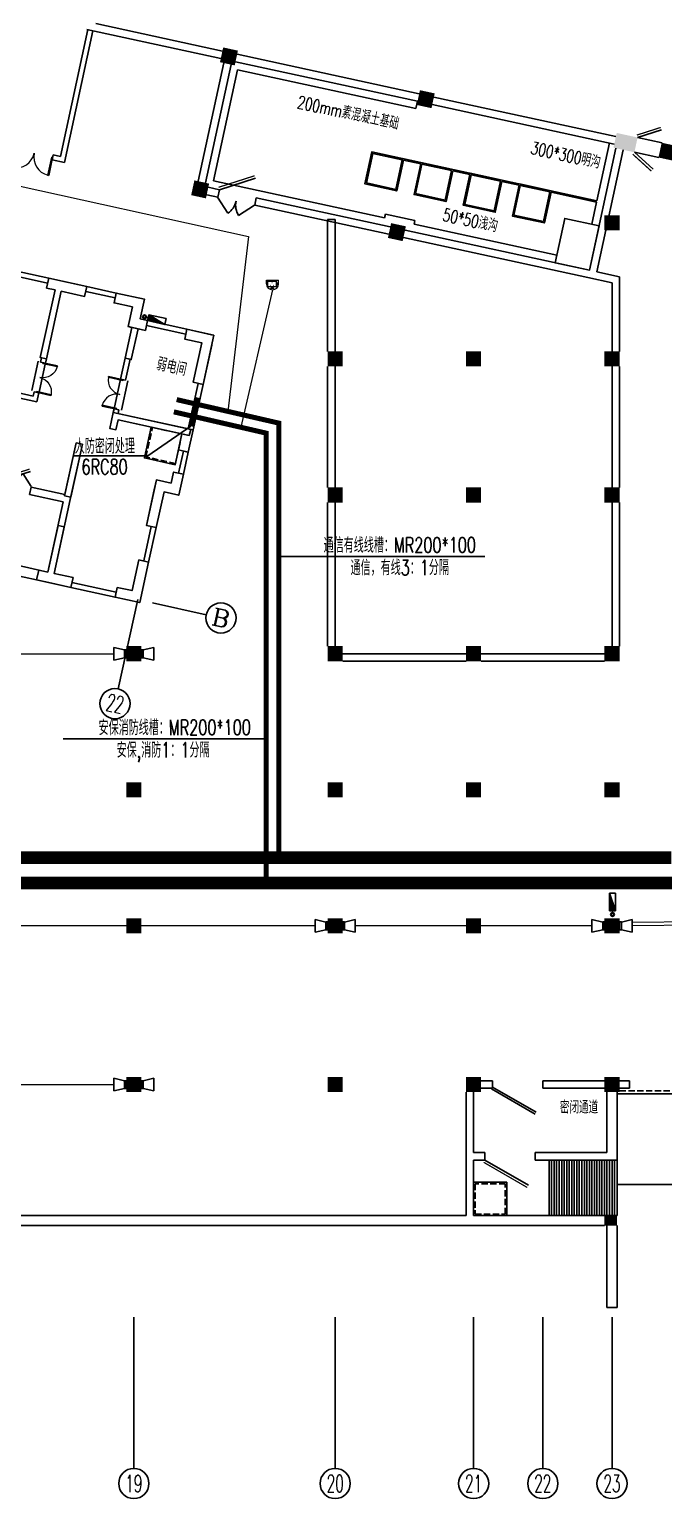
# Model space of a CAD drawing. Extents: x 791398 to 2325386, y -987887 to -518217.
# Drawn here: x 1559742 to 1584945, y -860791 to -802477 of the extents above; entities that cross this region are included whole.
import ezdxf
from ezdxf.enums import TextEntityAlignment as Align

# ---------------------------------------------------------------- set-up
doc = ezdxf.new("R2010")
doc.units = 0
doc.header["$LTSCALE"] = 1000
doc.header["$MEASUREMENT"] = 0
for name, pattern in [('BORDER', [1.75, 0.5, -0.25, 0.5, -0.25, 0, -0.25]), ('DASH', [0.35, 0.25, -0.1]), ('DASHEDX2', [1.5, 1, -0.5])]:
    doc.linetypes.add(name, pattern=pattern)
for name, color, linetype in [('AXIS', 3, 'Continuous'), ('AXIS_TEXT', 7, 'Continuous'), ('COLUMN', 252, 'Continuous'), ('dxsqt', 1, 'Continuous'), ('JPS-J-0', 6, 'Continuous'), ('JPS-X', 1, 'BORDER'), ('JPS-XHS', 7, 'Continuous'), ('PS房间字', 3, 'Continuous'), ('RD-equip', 3, 'Continuous'), ('RD-text', 4, 'Continuous'), ('STAIR', 9, 'Continuous'), ('TEXT', 7, 'Continuous'), ('WALL', 8, 'Continuous'), ('WINDOW', 8, 'Continuous'), ('ZS封堵', 40, 'Continuous'), ('ZS房间字', 6, 'Continuous'), ('集水坑', 80, 'Continuous')]:
    doc.layers.add(name, color=color, linetype=linetype)
doc.layers.add('RD-line', color=2, linetype='Continuous', lineweight=0)
doc.styles.add('_TCH_AXIS', font='COMPLEX', dxfattribs={"bigfont": 'GBCBIG'})
doc.styles.add('_TCH_DIM', font='SIMPLEX', dxfattribs={"bigfont": 'GBCBIG'})
doc.styles.add('_TEL_DIM', font='SIMPLEX', dxfattribs={"width": 0.8, "height": 3.5, "bigfont": 'HZTXT'})
doc.styles.add('COMPLEX', font='COMPLEX')
doc.styles.add('FS2', font='tjromans.shx', dxfattribs={"width": 0.8, "bigfont": 'tjhztxt.shx'})
doc.styles.add('TEXT', font='tjromans.shx', dxfattribs={"width": 0.8, "height": 400, "bigfont": 'tjhztxt.shx'})
doc.linetypes.add('BRA', pattern='A,2.8,-0.1,["B",_TEL_DIM,S=0.07,R=0,X=0,Y=-0.12],-0.25', length=3.15)
doc.linetypes.add('CCTV', pattern='A,2.8,-0.1,["V",_TEL_DIM,S=0.07,R=0,X=0,Y=-0.12],-0.25', length=3.15)
doc.linetypes.add('TD', pattern='A,2.8,-0.1,["C",_TEL_DIM,S=0.07,R=0,X=0,Y=-0.12],-0.25', length=3.15)

# ---------------------------------------------------------------- blocks, each defined once
blk = doc.blocks.new('FF')
at = {"linetype": 'Continuous'}
for radius in [75, 60]:
    blk.add_circle((0, 0), radius, dxfattribs=at)
blk = doc.blocks.new('DXHS')
at = {"layer": 'JPS-XHS'}
blk.add_hatch(color=256, dxfattribs=at).paths.add_polyline_path([(-350, 240), (-350, 0), (350, 0)])
at = {"layer": 'JPS-XHS', "linetype": 'Continuous'}
for p, q in [((-350, 240), (-350, 0)), ((-350, 240), (350, 240)), ((-350, 0), (350, 0)), ((350, 240), (350, 0))]:
    blk.add_line(p, q, dxfattribs=at)
at = {"layer": 'JPS-XHS'}
blk.add_line((-350, 240), (350, 0), dxfattribs=at)
blk = doc.blocks.new('xxhhsss')
at = {"layer": 'JPS-X', "const_width": 50}
for points in [[(99307, -115585), (99160, -115553)], [(117755, -139123), (117755, -139273)]]:
    blk.add_lwpolyline(points, dxfattribs=at)
at = {"layer": 'JPS-X'}
for p, rotation in [((99160, -115553), 347.5962986795983), ((117755, -139273), 270)]:
    blk.add_blockref('FF', p, dxfattribs=dict(at, rotation=rotation))
at = {"layer": 'JPS-XHS', "rotation": 347.5962986795983}
blk.add_blockref('DXHS', (99623, -115778), dxfattribs=at)
at = {"layer": 'JPS-XHS', "xscale": -1, "rotation": 270}
blk.add_blockref('DXHS', (117635, -138773), dxfattribs=at)
blk = doc.blocks.new('_FZH')
blk.add_solid([(-0.5, -0.5), (0.5, -0.5), (-0.5, 0.5), (0.5, 0.5)])
blk = doc.blocks.new('_AXISO')
blk.add_circle((0, 0), 0.5)
at = {"layer": 'AXIS_TEXT', "style": 'COMPLEX', "width": 1.041667}
blk.add_attdef('A', text='', height=0.56, dxfattribs=at).set_placement((-0.25, -0.28), (0.25, -0.28), align=Align.FIT)
blk = doc.blocks.new('$DorLib2D$00000002')
for p, q in [((-0.5, 0), (-0.5, 0.4875)), ((-0.475, 0.4875), (-0.5, 0.4875)), ((-0.475, 0), (-0.475, 0.4875)), ((0.475, 0), (0.475, 0.4875)), ((0.475, 0.4875), (0.5, 0.4875)), ((0.5, 0), (0.5, 0.4875)), ((-0.5, 0), (-0.475, 0)), ((0.5, 0), (0.475, 0))]:
    blk.add_line(p, q)
at = {"lineweight": 13}
for centre, start, end in [((-0.4875, 0), 0, 88.53072), ((0.4875, 0), 91.46928, 180)]:
    blk.add_arc(centre, 0.4875, start, end, dxfattribs=at)
blk = doc.blocks.new('$DorLib2D$00000192')
at = {"color": 0}
blk.add_line((-0.5, 0.125), (0.366, 0.625), dxfattribs=at)
at = {"color": 0, "const_width": 0.0417}
blk.add_lwpolyline([(-0.542, 0.197), (0.324, 0.697)], dxfattribs=at)
blk = doc.blocks.new('$DorLib2D$00000116')
at = {"color": 0}
for p, q in [((-0.5, 0), (-0.146, 0.354)), ((0.5, 0), (0.146, 0.354))]:
    blk.add_line(p, q, dxfattribs=at)
for centre, start, end in [((-0.5, 0), 0, 45), ((0.5, 0), 135, 180)]:
    blk.add_arc(centre, 0.5, start, end, dxfattribs=at)
blk = doc.blocks.new('$DorLib2D$00000193')
at = {"color": 0}
blk.add_line((-0.5, 0.1), (0.366, 0.6), dxfattribs=at)
at = {"color": 0, "const_width": 0.0333}
blk.add_lwpolyline([(-0.533, 0.158), (0.333, 0.658)], dxfattribs=at)
blk = doc.blocks.new('$DorLib2D$00000194')
at = {"color": 0}
blk.add_line((-0.5, 0.075), (0.366, 0.575), dxfattribs=at)
at = {"color": 0, "const_width": 0.025}
blk.add_lwpolyline([(-0.525, 0.118), (0.341, 0.618)], dxfattribs=at)
blk = doc.blocks.new('$DorLib2D$00000183')
at = {"color": 0}
for p, q in [((-0.52, 0.085), (0.346, 0.585)), ((-0.5, 0.05), (0.366, 0.55))]:
    blk.add_line(p, q, dxfattribs=at)
blk = doc.blocks.new('$DorLib2D$00000191')
at = {"color": 0}
blk.add_line((-0.5, 0.15), (0.366, 0.65), dxfattribs=at)
at = {"color": 0, "const_width": 0.05}
blk.add_lwpolyline([(-0.55, 0.237), (0.316, 0.737)], dxfattribs=at)
blk = doc.blocks.new('dadadadadadadad')
at = {"layer": 'RD-equip'}
for p, q in [((-157, 0), (-157, -70)), ((-157, 0), (157, 0)), ((157, 0), (157, -70)), ((-154, -70), (-253, -500)), ((-253, -500), (248, -500)), ((-157, -70), (157, -70)), ((248, -500), (155, -70))]:
    blk.add_line(p, q, dxfattribs=at)
blk = doc.blocks.new('PCY07')
at = {"color": 0, "lineweight": -2}
for p, q in [((-321, 0), (-321, 182)), ((-321, 182), (321, 182)), ((-249, -161), (-249, 129)), ((-249, 129), (205, 129)), ((205, 129), (205, -161)), ((321, 0), (321, 182)), ((205, -161), (-249, -161))]:
    blk.add_line(p, q, dxfattribs=at)
at = {"color": 0, "lineweight": -2, "const_width": 25}
for points in [[(-34, 48, 1), (-9, 48, 1)], [(-111, -81, 1), (-86, -81, 1)], [(67, -81, -1), (42, -81, -1)]]:
    blk.add_lwpolyline(points, format="xyb", close=True, dxfattribs=at)
at = {"color": 0, "lineweight": -2, "const_width": 80}
blk.add_lwpolyline([(245, 69), (245, -100)], dxfattribs=at)
at = {"color": 0, "lineweight": -2}
blk.add_lwpolyline([(-12, -162, 100, 250, 0), (-12, -272, 250, 250, 0)], format="xyseb", dxfattribs=at)
blk.add_arc((0, 0), 321, 180, 0, dxfattribs=at)

msp = doc.modelspace()

# ---------------------------------------------------------------- linework, layer by layer
for p, q in [((1584887, -806980), (1583910, -806768)), ((1584760, -807567), (1583783, -807354))]:
    msp.add_line(p, q)
at = {"layer": 'AXIS'}
for p, q in [((1564052, -825110), (1563273, -828651)), ((1564638, -825239), (1566769, -825708)), ((1563894, -853591), (1563894, -859591)), ((1571894, -853591), (1571894, -859591)), ((1577394, -853591), (1577394, -859591)), ((1580144, -853591), (1580144, -859591)), ((1582894, -853591), (1582894, -859591))]:
    msp.add_line(p, q, dxfattribs=at)
at = {"layer": 'dxsqt'}
for points in [[(1560765, -812818), (1560424, -812742), (1560510, -812352), (1562023, -812685), (1561937, -813075), (1561010, -812871), (1560419, -815557), (1560175, -815503), (1560765, -812818)], [(1560765, -812818), (1560424, -812742), (1560510, -812352), (1562023, -812685), (1561937, -813075), (1561010, -812871), (1560419, -815557), (1560175, -815503), (1560765, -812818)], [(1563842, -813494), (1563109, -813333), (1563195, -812942), (1564319, -813190), (1564147, -813971), (1564440, -814035), (1564354, -814426), (1564061, -814361), (1563792, -815582), (1563548, -815529), (1563817, -814308), (1563670, -814276), (1563842, -813494)], [(1567077, -814615), (1566002, -814379), (1565916, -814770), (1566600, -814920), (1566256, -816483), (1566647, -816569), (1567077, -814615)], [(1567077, -814615), (1566002, -814379), (1565916, -814770), (1566600, -814920), (1566256, -816483), (1566647, -816569), (1567077, -814615)], [(1563076, -817677), (1566250, -818375), (1566056, -819254), (1565666, -819168), (1565805, -818534), (1563266, -817975), (1563180, -818366), (1562936, -818312), (1563076, -817677)], [(1565376, -820487), (1564790, -820358), (1564704, -820749), (1564704, -820749), (1564392, -822165), (1564783, -822251), (1565094, -820835), (1565680, -820964), (1565863, -820133), (1565472, -820047), (1565376, -820487)], [(1560478, -824017), (1560112, -823937), (1560026, -824327), (1561393, -824628), (1561479, -824237), (1560722, -824071), (1561130, -822215), (1560886, -822162), (1560478, -824017)], [(1563237, -824624), (1563823, -824753), (1564092, -823532), (1564482, -823618), (1564128, -825230), (1563151, -825015), (1563237, -824624)], [(1563237, -824624), (1563823, -824753), (1564092, -823532), (1564482, -823618), (1564128, -825230), (1563151, -825015), (1563237, -824624)]]:
    msp.add_lwpolyline(points, dxfattribs=at)
msp.add_lwpolyline([(1561144, -820990), (1561388, -821043), (1561850, -818944), (1561606, -818890)], close=True, dxfattribs=at)
msp.add_lwpolyline([(1561144, -820990), (1561388, -821043), (1561850, -818944), (1561606, -818890)], close=True, dxfattribs=at)
at = {"layer": 'JPS-J-0'}
msp.add_lwpolyline([(1564585, -818265), (1565805, -818534), (1565537, -819754), (1564316, -819486)], close=True, dxfattribs=at)
at = {"layer": 'JPS-J-0', "linetype": 'DASH'}
msp.add_lwpolyline([(1564633, -818276), (1565805, -818534), (1565548, -819706), (1564376, -819448)], close=True, dxfattribs=at)
at = {"layer": 'RD-line', "linetype": 'TD'}
for p, q in [((1544531, -805413), (1568448, -810702)), ((1568448, -810702), (1567625, -817637))]:
    msp.add_line(p, q, dxfattribs=at)
at = {"layer": 'RD-line', "linetype": 'CCTV'}
msp.add_line((1569401, -812813), (1568147, -818270), dxfattribs=at)
at = {"layer": 'RD-line', "linetype": 'BRA', "ltscale": 0.8}
for p, q in [((1548694, -827257), (1563093, -827257)), ((1563594, -827257), (1564194, -827257)), ((1583694, -837916), (1587913, -837867)), ((1596136, -837921), (1583694, -838057)), ((1571093, -838057), (1556694, -838058)), ((1572194, -838057), (1571594, -838057)), ((1582093, -838056), (1572694, -838057)), ((1583194, -838056), (1582594, -838056)), ((1548694, -844357), (1563093, -844356)), ((1563594, -844356), (1564194, -844356))]:
    msp.add_line(p, q, dxfattribs=at)
at = {"layer": 'RD-line', "linetype": 'DASHEDX2'}
for points, const_width in [([(1565483, -817658), (1569155, -818502), (1569155, -836352)], 200), ([(1509440, -836352), (1591814, -836352)], 500)]:
    msp.add_lwpolyline(points, dxfattribs=dict(at, const_width=const_width))
at = {"layer": 'RD-line'}
for points, const_width in [([(1565595, -817171), (1569655, -818104), (1569655, -835352)], 200), ([(1566444, -817093), (1566154, -818227)], 200), ([(1508440, -835352), (1585253, -835352)], 500)]:
    msp.add_lwpolyline(points, dxfattribs=dict(at, const_width=const_width))
at = {"layer": 'RD-text'}
for p, q in [((1566154, -818227), (1564450, -819398)), ((1561486, -819398), (1564450, -819398)), ((1569655, -823396), (1577838, -823396)), ((1561080, -830638), (1569155, -830638))]:
    msp.add_line(p, q, dxfattribs=at)
at = {"layer": 'STAIR'}
for p, q in [((1567063, -808483), (1568018, -804085)), ((1568018, -804085), (1575103, -805623)), ((1575166, -805330), (1575103, -805623)), ((1582789, -806985), (1582290, -809282)), ((1573855, -809957), (1567063, -808483)), ((1582280, -809330), (1582089, -810210)), ((1573855, -809957), (1573887, -809811)), ((1573887, -809811), (1575059, -810065)), ((1575059, -810065), (1575027, -810212)), ((1580695, -811442), (1575027, -810212)), ((1583094, -844722), (1590094, -844722)), ((1580394, -847356), (1580394, -849556)), ((1580394, -847356), (1583094, -847356)), ((1580494, -847356), (1580494, -849556)), ((1580594, -847356), (1580594, -849556)), ((1580694, -847356), (1580694, -849556)), ((1580794, -847356), (1580794, -849556)), ((1580894, -847356), (1580894, -849556)), ((1580994, -847356), (1580994, -849556)), ((1581094, -847356), (1581094, -849556)), ((1581194, -847356), (1581194, -849556)), ((1581294, -847356), (1581294, -849556)), ((1581394, -847356), (1581394, -849556)), ((1581494, -847356), (1581494, -849556)), ((1581594, -847356), (1581594, -849556)), ((1581694, -847356), (1581694, -849556)), ((1581794, -847356), (1581794, -849556)), ((1581894, -847356), (1581894, -849556)), ((1581994, -847356), (1581994, -849556)), ((1582094, -847356), (1582094, -849556)), ((1582194, -847356), (1582194, -849556)), ((1582294, -847356), (1582294, -849556)), ((1582394, -847356), (1582394, -849556)), ((1582494, -847356), (1582494, -849556)), ((1582594, -847356), (1582594, -849556)), ((1582694, -847356), (1582694, -849556)), ((1582794, -847356), (1582794, -849556)), ((1582894, -847356), (1582894, -849556)), ((1582994, -847356), (1582994, -849556)), ((1583094, -847356), (1583094, -849556)), ((1583094, -848322), (1590094, -848322)), ((1580394, -849556), (1583094, -849556))]:
    msp.add_line(p, q, dxfattribs=at)
at = {"layer": 'STAIR', "linetype": 'ByBlock'}
for p, q in [((1574570, -807606), (1582290, -809282)), ((1574608, -807665), (1575292, -807814)), ((1575341, -807824), (1576514, -808079)), ((1576563, -808089), (1577247, -808238)), ((1577296, -808248), (1578468, -808503)), ((1578517, -808514), (1579201, -808662)), ((1579250, -808673), (1580423, -808927)), ((1580472, -808938), (1582280, -809330))]:
    msp.add_line(p, q, dxfattribs=at)
for points in [[(1574619, -807616), (1573348, -807340), (1573073, -808611), (1574343, -808887), (1574608, -807665)], [(1575292, -807814), (1575027, -809035), (1576297, -809311), (1576563, -808089)], [(1576573, -808041), (1575303, -807765)], [(1578528, -808465), (1577257, -808189)], [(1577247, -808238), (1576982, -809459), (1578252, -809735), (1578517, -808514)], [(1579201, -808662), (1578936, -809884), (1580206, -810160), (1580472, -808938)], [(1580482, -808889), (1579212, -808613)]]:
    msp.add_lwpolyline(points, dxfattribs=at)
at = {"layer": 'STAIR'}
for points in [[(1573132, -808573), (1574305, -808827), (1574559, -807654), (1573387, -807400)], [(1575087, -808997), (1576259, -809251), (1576514, -808079), (1575341, -807824)], [(1577041, -809421), (1578214, -809676), (1578468, -808503), (1577296, -808248)], [(1578996, -809845), (1580168, -810100), (1580423, -808927), (1579250, -808673)]]:
    msp.add_lwpolyline(points, close=True, dxfattribs=at)
at = {"layer": 'STAIR', "linetype": 'ByBlock'}
msp.add_lwpolyline([(1580632, -811736), (1582000, -812033), (1582382, -810274), (1581014, -809977)], close=True, dxfattribs=at)
at = {"layer": 'WALL'}
for p, q in [((1567412, -803340), (1562379, -802247)), ((1562071, -802487), (1560979, -807520)), ((1562267, -802530), (1561132, -807758)), ((1567348, -803633), (1562022, -802477)), ((1575230, -805037), (1567998, -803467)), ((1567463, -803811), (1566445, -808502)), ((1567756, -803875), (1566738, -808566)), ((1575166, -805330), (1567935, -803760)), ((1583048, -806734), (1575816, -805164)), ((1582984, -807028), (1575753, -805458)), ((1560688, -807457), (1560646, -807653)), ((1560646, -807653), (1561132, -807758)), ((1560979, -807520), (1560688, -807457)), ((1583050, -807195), (1582000, -812033)), ((1583343, -807259), (1582293, -812096)), ((1567292, -808840), (1566853, -808744)), ((1566789, -809037), (1567229, -809133)), ((1567229, -809133), (1567292, -808840)), ((1568758, -809158), (1568695, -809451)), ((1574084, -810314), (1568758, -809158)), ((1568695, -809451), (1574021, -810607)), ((1571594, -815256), (1571594, -810029)), ((1571594, -810029), (1571894, -810029)), ((1571894, -815256), (1571894, -810029)), ((1574671, -810441), (1582000, -812033)), ((1574607, -810735), (1581936, -812326)), ((1558318, -812075), (1560467, -812547)), ((1558361, -811879), (1560510, -812352)), ((1582293, -812096), (1583194, -812292)), ((1583194, -812292), (1583194, -815256)), ((1560765, -812818), (1560175, -815503)), ((1561010, -812871), (1560419, -815557)), ((1560510, -812352), (1560424, -812742)), ((1560424, -812742), (1560765, -812818)), ((1560510, -812352), (1560998, -812459)), ((1560998, -812459), (1562023, -812685)), ((1561010, -812871), (1561937, -813075)), ((1562023, -812685), (1561937, -813075)), ((1563152, -813138), (1561980, -812880)), ((1561980, -812880), (1563152, -813138)), ((1563195, -812942), (1562023, -812685)), ((1562023, -812685), (1563195, -812942)), ((1581936, -812326), (1582894, -812534)), ((1582894, -812534), (1582894, -815256)), ((1563195, -812942), (1563109, -813333)), ((1563109, -813333), (1563842, -813494)), ((1563195, -812942), (1563152, -813138)), ((1563195, -812942), (1564319, -813190)), ((1564319, -813190), (1564147, -813971)), ((1563842, -813494), (1563670, -814276)), ((1564147, -813971), (1564440, -814035)), ((1564440, -814035), (1564354, -814426)), ((1564397, -814231), (1564440, -814035)), ((1564440, -814035), (1566002, -814379)), ((1566002, -814379), (1564440, -814035)), ((1563548, -815529), (1563817, -814308)), ((1563670, -814276), (1564354, -814426)), ((1563792, -815582), (1564061, -814361)), ((1563817, -814308), (1564061, -814361)), ((1564397, -814231), (1565959, -814574)), ((1565959, -814574), (1564397, -814231)), ((1565916, -814770), (1566002, -814379)), ((1566979, -814594), (1566002, -814379)), ((1567077, -814615), (1566979, -814594)), ((1566600, -814920), (1565916, -814770)), ((1566256, -816483), (1566600, -814920)), ((1566647, -816569), (1566991, -815006)), ((1566991, -815006), (1566991, -815006)), ((1560419, -815557), (1560175, -815503)), ((1560224, -815514), (1560186, -815685)), ((1560186, -815685), (1560381, -815728)), ((1560381, -815728), (1560419, -815557)), ((1563548, -815529), (1563366, -816359)), ((1563743, -815572), (1563548, -815529)), ((1563548, -815529), (1563792, -815582)), ((1563561, -816402), (1563743, -815572)), ((1563366, -816359), (1563561, -816402)), ((1571594, -820656), (1571594, -815856)), ((1571894, -820656), (1571894, -815856)), ((1582894, -815856), (1582894, -820656)), ((1583194, -815856), (1583194, -820656)), ((1560043, -817266), (1557992, -816815)), ((1559891, -817028), (1558035, -816620)), ((1559928, -816857), (1559891, -817028)), ((1560124, -816900), (1559928, -816857)), ((1560043, -817266), (1560124, -816900)), ((1566452, -816526), (1566054, -818332)), ((1566054, -818332), (1566452, -816526)), ((1566647, -816569), (1566250, -818375)), ((1566250, -818375), (1566647, -816569)), ((1566256, -816483), (1566647, -816569)), ((1563108, -817531), (1563076, -817677)), ((1563303, -817574), (1563108, -817531)), ((1562936, -818312), (1563076, -817677)), ((1562936, -818312), (1563076, -817677)), ((1563076, -817677), (1566152, -818354)), ((1566152, -818354), (1563076, -817677)), ((1563180, -818366), (1563266, -817975)), ((1563180, -818366), (1563266, -817975)), ((1563266, -817975), (1566098, -818598)), ((1566098, -818598), (1563266, -817975)), ((1563271, -817720), (1563303, -817574)), ((1562936, -818312), (1563180, -818366)), ((1562936, -818312), (1563180, -818366)), ((1565805, -818534), (1565666, -819168)), ((1565805, -818534), (1566098, -818598)), ((1566250, -818375), (1566056, -819254)), ((1566152, -818354), (1566098, -818598)), ((1566250, -818375), (1566152, -818354)), ((1561155, -820941), (1561606, -818890)), ((1561367, -821141), (1561850, -818944)), ((1561606, -818890), (1561850, -818944)), ((1566056, -819254), (1565666, -819168)), ((1565861, -819211), (1565668, -820090)), ((1565668, -820090), (1565861, -819211)), ((1565861, -819211), (1566056, -819254)), ((1566056, -819254), (1565863, -820133)), ((1565863, -820133), (1566056, -819254)), ((1564392, -822165), (1564790, -820358)), ((1564790, -820358), (1565376, -820487)), ((1565376, -820487), (1565472, -820047)), ((1565472, -820047), (1565863, -820133)), ((1565680, -820964), (1565863, -820133)), ((1559811, -820645), (1559747, -820938)), ((1559747, -820938), (1561090, -821234)), ((1561155, -820941), (1559811, -820645)), ((1564783, -822251), (1565094, -820835)), ((1565094, -820835), (1565680, -820964)), ((1560478, -824017), (1561090, -821234)), ((1560722, -824071), (1561367, -821141)), ((1571594, -826956), (1571594, -821256)), ((1571894, -826956), (1571894, -821256)), ((1582894, -821256), (1582894, -826956)), ((1583194, -821256), (1583194, -826956)), ((1564588, -822208), (1564287, -823575)), ((1564287, -823575), (1564588, -822208)), ((1564392, -822165), (1564783, -822251)), ((1564783, -822251), (1564482, -823618)), ((1564482, -823618), (1564783, -822251)), ((1560478, -824017), (1559135, -823722)), ((1563823, -824753), (1564092, -823532)), ((1564092, -823532), (1564482, -823618)), ((1564128, -825230), (1564482, -823618)), ((1559049, -824113), (1560514, -824435)), ((1561393, -824628), (1560514, -824435)), ((1561479, -824237), (1560722, -824071)), ((1561393, -824628), (1561479, -824237)), ((1561436, -824433), (1563194, -824819)), ((1561393, -824628), (1563151, -825015)), ((1563151, -825015), (1563237, -824624)), ((1564128, -825230), (1563151, -825015)), ((1563823, -824753), (1563237, -824624)), ((1577094, -827256), (1572194, -827256)), ((1582594, -827256), (1577694, -827256)), ((1577094, -827556), (1572194, -827556)), ((1582594, -827556), (1577694, -827556)), ((1578144, -844206), (1577694, -844206)), ((1578144, -844506), (1578144, -844206)), ((1582594, -844206), (1580144, -844206)), ((1580144, -844206), (1580144, -844506)), ((1583594, -844206), (1583194, -844206)), ((1583594, -844506), (1583594, -844206)), ((1577094, -847206), (1577094, -844656)), ((1577394, -847056), (1577394, -844656)), ((1577694, -844506), (1578144, -844506)), ((1580144, -844506), (1582594, -844506)), ((1582694, -847056), (1582694, -844656)), ((1583094, -847356), (1583094, -844656)), ((1583194, -844506), (1583594, -844506)), ((1577094, -849556), (1577094, -847206)), ((1577844, -847056), (1577394, -847056)), ((1577844, -847356), (1577844, -847056)), ((1582694, -847056), (1579844, -847056)), ((1579844, -847056), (1579844, -847356)), ((1577394, -847356), (1577844, -847356)), ((1577394, -849556), (1577394, -847356)), ((1579844, -847356), (1583094, -847356)), ((1532044, -849556), (1577094, -849556)), ((1577394, -849556), (1582594, -849556)), ((1531894, -849956), (1577394, -849956)), ((1577394, -849956), (1582594, -849956)), ((1582694, -853206), (1582694, -849956)), ((1583094, -853206), (1583094, -849956)), ((1582694, -853206), (1583094, -853206))]:
    msp.add_line(p, q, dxfattribs=at)
at = {"layer": 'WINDOW'}
for p, q in [((1559836, -816811), (1560094, -815639)), ((1560129, -816876), (1560387, -815704)), ((1563108, -817531), (1563366, -816359)), ((1563401, -817595), (1563659, -816423))]:
    msp.add_line(p, q, dxfattribs=at)
at = {"layer": 'WINDOW', "linetype": 'DASH'}
msp.add_line((1583594, -844206), (1583594, -844506), dxfattribs=at)
at = {"layer": 'ZS封堵', "linetype": 'DASH'}
msp.add_lwpolyline([(1583194, -844606), (1590094, -844606)], dxfattribs=at)
at = {"layer": '集水坑'}
msp.add_lwpolyline([(1577394, -849556), (1578714, -849556), (1578714, -848236), (1577394, -848236)], close=True, dxfattribs=at)
at = {"layer": '集水坑', "linetype": 'DASH'}
msp.add_lwpolyline([(1577454, -849496), (1578654, -849496), (1578654, -848296), (1577454, -848296)], close=True, dxfattribs=at)

# ---------------------------------------------------------------- block references
at = {"layer": 'AXIS'}
ref = msp.add_blockref('_AXISO', (1567355, -825837), dxfattribs=dict(at, xscale=1200, yscale=1200, zscale=1200))
ref.add_attrib('A', 'B', dxfattribs={"layer": 'AXIS_TEXT', "height": 679, "rotation": 347.5963, "style": '_TCH_AXIS', "width": 1.235294}).set_placement((1566950, -826095), (1567613, -826241), align=Align.FIT)
ref = msp.add_blockref('_AXISO', (1563144, -829237), dxfattribs=dict(at, xscale=1200, yscale=1200, zscale=1200))
ref.add_attrib('A', '22', dxfattribs={"layer": 'AXIS_TEXT', "height": 678.8, "rotation": 347.5963, "style": '_TCH_AXIS', "width": 0.617647}).set_placement((1562740, -829496), (1563403, -829641), align=Align.FIT)
ref = msp.add_blockref('_AXISO', (1563894, -860191), dxfattribs=dict(at, xscale=1200, yscale=1200, zscale=1200))
ref.add_attrib('A', '19', dxfattribs={"layer": 'AXIS_TEXT', "height": 678.8, "style": '_TCH_AXIS', "width": 0.724138}).set_placement((1563554, -860531), (1564233, -860531), align=Align.FIT)
ref = msp.add_blockref('_AXISO', (1571894, -860191), dxfattribs=dict(at, xscale=1200, yscale=1200, zscale=1200))
ref.add_attrib('A', '20', dxfattribs={"layer": 'AXIS_TEXT', "height": 678.8, "style": '_TCH_AXIS', "width": 0.617647}).set_placement((1571554, -860531), (1572233, -860531), align=Align.FIT)
ref = msp.add_blockref('_AXISO', (1577394, -860191), dxfattribs=dict(at, xscale=1200, yscale=1200, zscale=1200))
ref.add_attrib('A', '21', dxfattribs={"layer": 'AXIS_TEXT', "height": 678.8, "style": '_TCH_AXIS', "width": 0.724138}).set_placement((1577054, -860531), (1577733, -860531), align=Align.FIT)
ref = msp.add_blockref('_AXISO', (1580144, -860191), dxfattribs=dict(at, xscale=1200, yscale=1200, zscale=1200))
ref.add_attrib('A', '22', dxfattribs={"layer": 'AXIS_TEXT', "height": 678.8, "style": '_TCH_AXIS', "width": 0.617647}).set_placement((1579804, -860531), (1580483, -860531), align=Align.FIT)
ref = msp.add_blockref('_AXISO', (1582894, -860191), dxfattribs=dict(at, xscale=1200, yscale=1200, zscale=1200))
ref.add_attrib('A', '23', dxfattribs={"layer": 'AXIS_TEXT', "height": 678.8, "style": '_TCH_AXIS', "width": 0.617647}).set_placement((1582554, -860531), (1583233, -860531), align=Align.FIT)
at = {"layer": 'COLUMN'}
for p, xscale, yscale, zscale, rotation in [((1567673, -803550), 599.9999999999441, 599.9999999999687, 599.9999999999687, 347.7513756325686), ((1575491, -805247), 600.0000000001716, 600.0000000000824, 600.0000000000824, 347.7513756325733), ((1583431, -806971), 850.0000000766427, 599.9999996926384, 599.9999996926384, 347.7513756498777), ((1585096, -807332), 599.9999999999193, 599.9999999999193, 599.9999999999193, 77.75137563257944), ((1566528, -808827), 600.0000000001716, 599.9999999999193, 599.9999999999193, 347.7513756325733), ((1582894, -810156), 600, 600, 600, 359.9999999997665), ((1574346, -810524), 599.9999999999441, 599.9999999999193, 599.9999999999193, 347.7513756325686), ((1571894, -815556), 600, 600, 600, 359.9999999997665), ((1577394, -815556), 600, 600, 600, 359.9999999997665), ((1582894, -815556), 600, 600, 600, 359.9999999997665), ((1571894, -820956), 600, 600, 600, 359.9999999997665), ((1577394, -820956), 600, 600, 600, 359.9999999997665), ((1582894, -820956), 600, 600, 600, 359.9999999997777), ((1563894, -827256), 600, 600, 600, 359.9999999999), ((1571894, -827256), 600, 600, 600, 359.9999999999), ((1577394, -827256), 600, 600, 600, 359.9999999998888), ((1582894, -827256), 600, 600, 600, 359.9999999999), ((1563894, -832656), 600, 600, 600, 359.9999999999), ((1571894, -832656), 600, 600, 600, 359.9999999999), ((1577394, -832656), 600, 600, 600, 359.9999999998888), ((1582894, -832656), 600, 600, 600, 359.9999999998888), ((1563894, -838056), 600, 600, 600, 359.9999999999), ((1571894, -838056), 600, 600, 600, 359.9999999998888), ((1577394, -838056), 600, 600, 600, 359.9999999999), ((1582894, -838056), 600, 600, 600, 359.9999999999), ((1563894, -844356), 600, 600, 600, 359.9999999999), ((1571894, -844356), 600, 600, 600, 359.9999999999), ((1577394, -844356), 600, 600, 600, 359.9999999999), ((1582894, -844356), 600, 600, 600, 359.9999999998888), ((1582844, -849756), 500, 400, 400, 359.9999999997733)]:
    msp.add_blockref('_FZH', p, dxfattribs=dict(at, xscale=xscale, yscale=yscale, zscale=zscale, rotation=rotation))
at = {"layer": 'JPS-XHS'}
msp.add_blockref('xxhhsss', (1465159, -698333), dxfattribs=at)
at = {"layer": 'RD-equip', "color": 3, "lineweight": 0, "xscale": 0.7475813101045787, "yscale": 0.7475813099881634, "zscale": 0.74758131}
msp.add_blockref('PCY07', (1569401, -812573), dxfattribs=at)
at = {"layer": 'RD-line', "color": 1, "rotation": 270}
for p in [(1563594, -827260), (1571594, -838060), (1582594, -838060), (1563594, -844360)]:
    msp.add_blockref('dadadadadadadad', p, dxfattribs=at)
at = {"layer": 'RD-line', "color": 1, "xscale": -1, "rotation": 90}
for p in [(1564194, -827260), (1572194, -838060), (1583194, -838060), (1564194, -844360)]:
    msp.add_blockref('dadadadadadadad', p, dxfattribs=at)
at = {"layer": 'WINDOW'}
for name, p, xscale, yscale, zscale, rotation in [('$DorLib2D$00000191', (1584367, -807021), -1000, -1000, -1000, 167.751375632599), ('$DorLib2D$00000002', (1559934, -807396), -1500, -1500, -1500, 347.7513756325712), ('$DorLib2D$00000191', (1584303, -807314), -1000, 1000, -1000, 167.751375632599), ('$DorLib2D$00000193', (1567994, -809145), 1500, 1500, 1500, 347.7513756325714), ('$DorLib2D$00000116', (1567955, -809298), 1500, -1500, 1500, 347.7513756325714), ('$DorLib2D$00000002', (1560155, -816293), 1200, -1200, 1200, 77.59629554594504), ('$DorLib2D$00000002', (1563334, -816966), 1200, 1200, 1200, 77.59629524047322), ('$DorLib2D$00000192', (1559193, -820663), -1200, -1200, -1200, 167.5962955274531), ('$DorLib2D$00000116', (1559231, -820492), -1200, -1200, -1200, 167.5962955274535), ('$DorLib2D$00000183', (1579144, -844356), 2000, -2000, 2000, 359.9999999997684), ('$DorLib2D$00000194', (1578844, -847206), 2000, -2000, 2000, 359.9999999994567)]:
    msp.add_blockref(name, p, dxfattribs=dict(at, xscale=xscale, yscale=yscale, zscale=zscale, rotation=rotation))

# ---------------------------------------------------------------- texts
at = {"layer": 'PS房间字', "style": 'TEXT', "width": 0.8}
msp.add_text('弱电间', height=525, rotation=347.5963, dxfattribs=at).set_placement((1564757, -815989))
at = {"layer": 'RD-text', "linetype": 'TD', "style": 'FS2', "width": 0.7}
for s, p in [('人防密闭处理', (1562743, -819320)), ('6RC80', (1562732, -820138)), ('通信有线线槽：MR200*100', (1574461, -823245)), ('通信，有线3：1分隔', (1574461, -824140)), ('安保消防线槽：MR200*100', (1565518, -830486)), ('安保,消防1：1分隔', (1565056, -831379))]:
    msp.add_text(s, height=600, rotation=0.16112, dxfattribs=at).set_placement(p, align=Align.CENTER)
at = {"layer": 'TEXT', "style": 'FS2', "width": 0.7}
for s, p in [('200mm素混凝土基础', (1570356, -805592)), ('300*300明沟', (1579632, -807409)), ('50*50浅沟', (1576136, -810063))]:
    msp.add_text(s, height=500, rotation=347.59026, dxfattribs=at).set_placement(p)
at = {"layer": 'ZS房间字', "style": '_TCH_DIM'}
msp.add_text('密闭通道', height=506.4, dxfattribs=at).set_placement((1580824, -845510))

doc.saveas('drawing.dxf')
